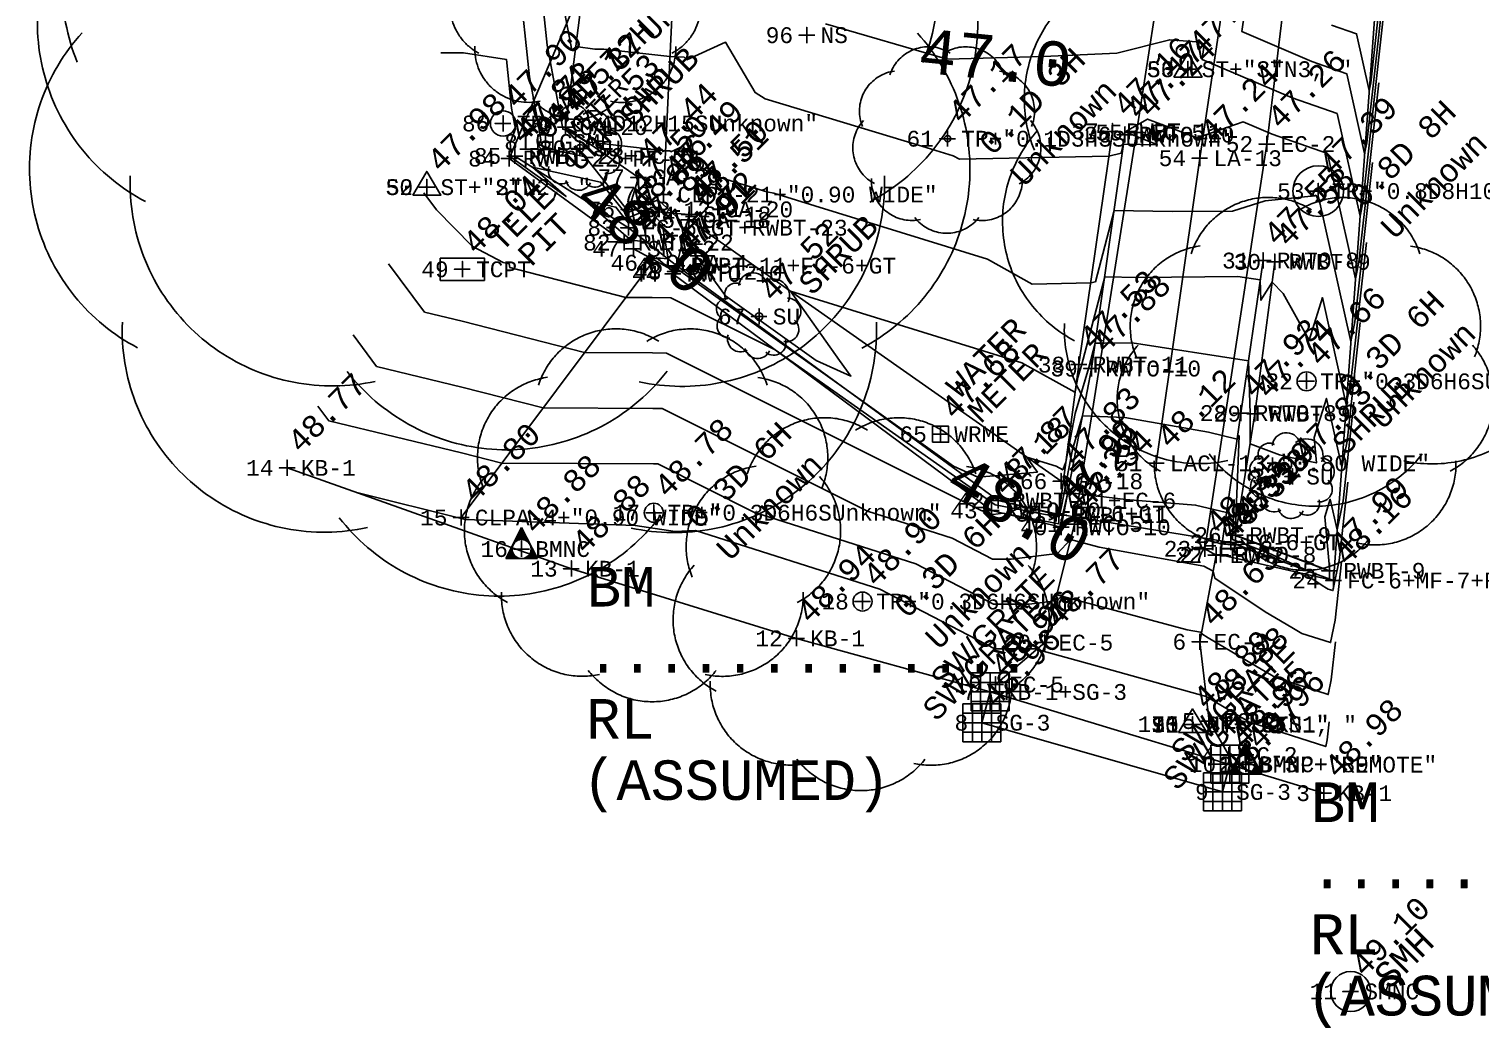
# Model space of a CAD drawing. Extents: x 477 to 783, y 495 to 674.
# Drawn here: x 481.62 to 504.56, y 495.21 to 510.99 of the extents above; entities that cross this region are included whole.
import ezdxf
from ezdxf.enums import TextEntityAlignment as Align

# ---------------------------------------------------------------- set-up
doc = ezdxf.new("R2010")
doc.units = 0
for name, color, linetype in [('1', 7, 'CONTINUOUS'), ('11', 7, 'CONTINUOUS'), ('18', 7, 'CONTINUOUS'), ('2', 7, 'CONTINUOUS'), ('3', 7, 'CONTINUOUS'), ('36', 7, 'CONTINUOUS'), ('37', 7, 'CONTINUOUS'), ('38', 7, 'CONTINUOUS'), ('4', 7, 'CONTINUOUS'), ('40', 7, 'CONTINUOUS'), ('41', 7, 'CONTINUOUS'), ('42', 7, 'CONTINUOUS'), ('46', 7, 'CONTINUOUS'), ('47', 7, 'CONTINUOUS'), ('5', 7, 'CONTINUOUS'), ('51', 7, 'CONTINUOUS'), ('52', 7, 'CONTINUOUS'), ('53', 7, 'CONTINUOUS'), ('54', 7, 'CONTINUOUS'), ('57', 7, 'CONTINUOUS'), ('6', 7, 'CONTINUOUS'), ('60', 7, 'CONTINUOUS'), ('61', 7, 'CONTINUOUS')]:
    doc.layers.add(name, color=color, linetype=linetype)
doc.styles.add('MONOTXT', font='MONOTXT', dxfattribs={"height": 0.2})
doc.styles.add('txt', font='TXT', dxfattribs={"height": 0.2})

# ---------------------------------------------------------------- blocks, each defined once
blk = doc.blocks.new('STN')
at = {"layer": '4', "color": 7, "linetype": 'CONTINUOUS'}
blk.add_lwpolyline([(-0.223, -0.125), (0.223, -0.125), (0, 0.249)], close=True, dxfattribs=at)
blk.add_point((0, 0.019), dxfattribs=at)
blk = doc.blocks.new('*O23')
at = {"layer": '51', "color": 30, "linetype": 'CONTINUOUS'}
for p, q in [((-0.25, -0.244), (0, 0.245)), ((0.25, -0.244), (0, 0.245)), ((-0.169, -0.192), (-0.168, -0.192)), ((-0.25, -0.244), (0.25, -0.244))]:
    blk.add_line(p, q, dxfattribs=at)
for points in [[(0.001, 0.226), (0.103, 0.025), (0.055, 0.052), (-0.001, 0.063), (-0.045, 0.054), (-0.079, 0.042), (-0.109, 0.021), (-0.002, 0.226)], [(-0.001, 0.205), (0.085, 0.049), (0.05, 0.061), (0.013, 0.066), (-0.028, 0.059), (-0.05, 0.056), (-0.088, 0.046), (-0.075, 0.078), (-0.002, 0.204)], [(-0.002, 0.188), (0.068, 0.064), (0.041, 0.069), (0.002, 0.07), (-0.054, 0.062), (-0.075, 0.058), (-0.004, 0.187)], [(-0.002, 0.167), (0.05, 0.076), (-0.005, 0.078), (-0.056, 0.067), (-0.006, 0.168)], [(-0.004, 0.152), (0.037, 0.085), (-0.003, 0.085), (-0.041, 0.077), (-0.005, 0.149)], [(-0.001, 0.131), (0.017, 0.095), (-0.021, 0.091), (-0.003, 0.133)], [(-0.003, 0.116), (0.004, 0.107), (-0.005, 0.105), (-0.004, 0.114)], [(-0.069, -0.237), (-0.235, -0.236), (-0.157, -0.074), (-0.159, -0.12), (-0.145, -0.16), (-0.116, -0.203), (-0.068, -0.234)], [(-0.094, -0.23), (-0.219, -0.225), (-0.167, -0.107), (-0.162, -0.132), (-0.145, -0.169), (-0.129, -0.197), (-0.097, -0.228)], [(-0.119, -0.219), (-0.204, -0.215), (-0.171, -0.135), (-0.156, -0.168), (-0.121, -0.215)], [(-0.169, -0.156), (-0.189, -0.205), (-0.141, -0.213), (-0.168, -0.158)], [(-0.169, -0.178), (-0.175, -0.195), (-0.158, -0.202), (-0.168, -0.179)], [(0.155, -0.079), (0.235, -0.235), (0.062, -0.238), (0.107, -0.21), (0.146, -0.153), (0.158, -0.09)], [(0.217, -0.225), (0.092, -0.229), (0.12, -0.206), (0.153, -0.157), (0.158, -0.111), (0.218, -0.222)], [(0.201, -0.217), (0.116, -0.222), (0.135, -0.202), (0.149, -0.17), (0.164, -0.139), (0.206, -0.219)], [(0.166, -0.161), (0.189, -0.209), (0.141, -0.209), (0.163, -0.162)], [(0.165, -0.179), (0.175, -0.2), (0.153, -0.2), (0.162, -0.183)], [(0.166, -0.192), (0.168, -0.195), (0.163, -0.194), (0.164, -0.192)]]:
    blk.add_lwpolyline(points, dxfattribs=at)
blk.add_circle((0.001, -0.094), 0.15, dxfattribs=at)
blk = doc.blocks.new('*O24')
at = {"layer": '51', "color": 30, "linetype": 'CONTINUOUS', "style": 'MONOTXT'}
for s, p in [('BM ', (-2.447, 0.732)), ('RL ', (-2.46, -1.355))]:
    blk.add_text(s, height=0.625, dxfattribs=at).set_placement(p)
for tag in ['TAG00', 'TAG10', 'TAG20']:
    blk.add_attdef(tag, (0, 0), '', height=0.625, dxfattribs=at)
blk = doc.blocks.new('BMHT')
at = {"layer": '51', "color": 30, "linetype": 'CONTINUOUS'}
blk.add_blockref('*O23', (-0.001, 0.094), dxfattribs=at)
ref = blk.add_blockref('*O24', (3.479, -1.64), dxfattribs=at)
ref.add_attrib('TAG20', '.............', (1.019, -1.954), dxfattribs={"color": 30, "linetype": 'CONTINUOUS', "height": 0.625, "style": 'MONOTXT'})
at = {"layer": '51', "color": 30, "linetype": 'CONTINUOUS', "style": 'MONOTXT'}
blk.add_text('(ASSUMED)', height=0.625, dxfattribs=at).set_placement((0.958, -3.964))
blk = doc.blocks.new('SWGRAT')
at = {"layer": '41', "color": 7, "linetype": 'CONTINUOUS'}
for p, q in [((-0.3, 0.3), (-0.3, -0.3)), ((-0.3, 0.3), (0.3, 0.3)), ((-0.15, 0.3), (-0.15, -0.3)), ((0, 0.3), (0, -0.3)), ((0.15, -0.3), (0.15, 0.3)), ((0.3, 0.3), (0.3, -0.3)), ((0.3, 0.15), (-0.3, 0.15)), ((0.3, 0), (-0.3, 0)), ((0.3, -0.15), (-0.3, -0.15)), ((-0.3, -0.3), (0.3, -0.3))]:
    blk.add_line(p, q, dxfattribs=at)
at = {"layer": '41', "color": 7, "linetype": 'CONTINUOUS', "style": 'txt'}
blk.add_text('SW/GRATE', height=0.35, rotation=45, dxfattribs=at).set_placement((-0.722, 0.007))
blk = doc.blocks.new('SMH')
at = {"layer": '54', "color": 62, "linetype": 'CONTINUOUS'}
blk.add_circle((0.000259, -0.000185), 0.3168, dxfattribs=at)
at = {"layer": '54', "color": 62, "linetype": 'CONTINUOUS', "style": 'MONOTXT'}
blk.add_text('SMH', height=0.4, rotation=45, dxfattribs=at).set_placement((0.615, 0.016))
blk = doc.blocks.new('TREE')
at = {"layer": '11', "color": 7, "linetype": 'CONTINUOUS'}
for points in [[(-0.30376, 0.336038, -0.050663), (-0.286511, 0.375565, -0.050652), (-0.261664, 0.41082, -0.050649), (-0.230236, 0.440361, -0.050655), (-0.193512, 0.462979, -0.050667), (-0.152996, 0.477748, -0.050685), (-0.110344, 0.484064, -0.050705), (-0.067302, 0.481669, -0.050724), (-0.025632, 0.470661, -0.05074), (0.012963, 0.45149, -0.05074)], [(-0.018469, 0.451129, -0.050659), (0.020141, 0.470347, -0.050675), (0.06182, 0.481405, -0.050694), (0.104864, 0.483852, -0.050714), (0.14751, 0.477587, -0.050732), (0.188015, 0.462867, -0.050744), (0.224721, 0.440294, -0.05075), (0.256126, 0.410791, -0.050747), (0.280945, 0.375566, -0.050736), (0.298163, 0.33606, -0.050736)], [(-0.448509, 0.064566, -0.050727), (-0.460692, 0.105907, -0.050708), (-0.464304, 0.148863, -0.050688), (-0.459197, 0.191675, -0.050669), (-0.44558, 0.232592, -0.050656), (-0.42401, 0.26994, -0.05065), (-0.395369, 0.302191, -0.050651), (-0.36083, 0.328024, -0.050661), (-0.321806, 0.346384, -0.050677), (-0.279893, 0.356519, -0.050677)], [(0.273873, 0.355987, -0.050722), (0.315777, 0.345903, -0.050738), (0.354787, 0.32759, -0.050748), (0.389305, 0.301798, -0.05075), (0.41792, 0.269582, -0.050743), (0.439461, 0.23226, -0.05073), (0.453046, 0.19136, -0.050711), (0.458119, 0.148553, -0.050691), (0.454473, 0.105594, -0.050672), (0.442258, 0.064238, -0.050672)], [(-0.384987, -0.236263, -0.050746), (-0.420901, -0.212451, -0.05075), (-0.451282, -0.181894, -0.050746), (-0.474886, -0.145843, -0.050734), (-0.490746, -0.105772, -0.050717), (-0.498216, -0.063321, -0.050697), (-0.496988, -0.020226, -0.050677), (-0.487113, 0.021748, -0.050661), (-0.468995, 0.060885, -0.050651), (-0.443376, 0.095583, -0.050651)], [(0.436475, 0.095129, -0.050748), (0.462067, 0.060462, -0.050738), (0.480154, 0.021347, -0.050722), (0.489996, -0.020616, -0.050702), (0.49119, -0.063709, -0.050682), (0.483687, -0.106169, -0.050665), (0.467794, -0.146259, -0.050653), (0.444162, -0.182339, -0.050649), (0.413757, -0.212932, -0.050653), (0.377824, -0.236787, -0.050653)], [(-0.142916, -0.425687, -0.050688), (-0.185757, -0.430546, -0.050708), (-0.228691, -0.426687, -0.050727), (-0.269961, -0.414265, -0.050742), (-0.307879, -0.393789, -0.050749), (-0.340892, -0.366098, -0.050749), (-0.367651, -0.332325, -0.05074), (-0.387061, -0.29385, -0.050725), (-0.398327, -0.252248, -0.050706), (-0.400988, -0.209223, -0.050706)], [(0.393255, -0.209386, -0.050693), (0.39056, -0.252415, -0.050674), (0.379261, -0.29403, -0.050659), (0.359821, -0.332528, -0.050651), (0.333035, -0.366335, -0.05065), (0.299999, -0.394065, -0.050657), (0.262065, -0.414587, -0.050672), (0.220786, -0.427058, -0.05069), (0.177849, -0.43097, -0.050711), (0.135012, -0.426162, -0.050711)], [(0.164435, -0.415072, -0.050649), (0.134714, -0.446329, -0.050652), (0.099316, -0.470972, -0.050663), (0.05969, -0.487993, -0.05068), (0.017458, -0.496694, -0.050699), (-0.025653, -0.49672, -0.050719), (-0.067878, -0.48807, -0.050736), (-0.10749, -0.471097, -0.050747), (-0.142868, -0.446497, -0.05075), (-0.172565, -0.415276, -0.05075)]]:
    blk.add_lwpolyline(points, format="xyb", dxfattribs=at)
blk = doc.blocks.new('*O28')
at = {"layer": '18', "color": 3, "linetype": 'CONTINUOUS'}
blk.add_circle((0.008733, -0.014351), 0.06, dxfattribs=at)
for centre, radius, start, end in [((-0.358447, 0.33607), 0.177891, 63.138222, 208.481331), ((-0.089058, 0.455001), 0.223949, 18.5271, 174.594381), ((0.224454, 0.316643), 0.265509, 337.829442, 129.073458), ((-0.499977, 0.108022), 0.16679, 84.886172, 246.468386), ((0.455563, 0.066152), 0.212249, 297.993031, 89.448886), ((-0.462107, -0.16199), 0.192737, 128.406394, 271.990853), ((0.441369, -0.217673), 0.194678, 257.957975, 48.796522), ((-0.282029, -0.364834), 0.20853, 162.463739, 299.943144), ((0.242599, -0.433082), 0.191464, 229.476608, 15.547208), ((-0.013806, -0.466964), 0.209392, 194.933031, 334.409214)]:
    blk.add_arc(centre, radius, start, end, dxfattribs=at)
blk = doc.blocks.new('SU')
at = {"layer": '18', "color": 3, "linetype": 'CONTINUOUS'}
blk.add_blockref('*O28', (-0.009, 0.014), dxfattribs=at)
at = {"layer": '46', "color": 3, "linetype": 'CONTINUOUS', "style": 'MONOTXT'}
blk.add_text('SHRUB', height=0.35, rotation=45, dxfattribs=at).set_placement((0.714256, 0.443744), align=Align.MIDDLE_LEFT)
blk = doc.blocks.new('TP')
at = {"layer": '53', "color": 5, "linetype": 'CONTINUOUS'}
blk.add_lwpolyline([(-0.35, 0.176), (0.349, 0.176), (0.349, -0.176), (-0.35, -0.176)], close=True, dxfattribs=at)
at = {"layer": '53', "color": 5, "linetype": 'CONTINUOUS', "style": 'MONOTXT'}
for s, p in [('TELE', (0.624, 0.262)), ('PIT', (1.09, 0.03))]:
    blk.add_text(s, height=0.35, rotation=45, dxfattribs=at).set_placement(p)
blk = doc.blocks.new('WRME')
at = {"layer": '52', "color": 54, "linetype": 'CONTINUOUS'}
blk.add_lwpolyline([(-0.127, -0.127), (-0.127, 0.127), (0.126, 0.127), (0.126, -0.127)], close=True, dxfattribs=at)
at = {"layer": '52', "color": 54, "linetype": 'CONTINUOUS', "style": 'MONOTXT'}
for s, p in [('WATER', (0.183256, 0.676744)), ('METER', (0.516256, 0.285744))]:
    blk.add_text(s, height=0.35, rotation=44.999997, dxfattribs=at).set_placement(p, align=Align.MIDDLE_LEFT)
blk = doc.blocks.new('GAMET')
at = {"layer": '57', "color": 1, "linetype": 'CONTINUOUS'}
blk.add_lwpolyline([(-0.116, -0.115), (-0.116, 0.116), (0.116, 0.116), (0.116, -0.115)], close=True, dxfattribs=at)
at = {"layer": '57', "color": 1, "linetype": 'CONTINUOUS', "style": 'MONOTXT'}
for s, p in [('GAS', (0.096005, 0.366995)), ('METER', (0.373005, 0.089995))]:
    blk.add_text(s, height=0.28, rotation=45, dxfattribs=at).set_placement(p, align=Align.MIDDLE_LEFT)

msp = doc.modelspace()

# ---------------------------------------------------------------- linework, layer by layer
at = {"layer": '2', "color": 3, "linetype": 'CONTINUOUS'}
for points in [[(494.03, 510.893), (493.78, 510.893), (493.905, 510.893), (493.905, 511.018), (493.905, 510.768)], [(500.052, 510.355), (499.802, 510.355), (499.927, 510.355), (499.927, 510.48), (499.927, 510.23)], [(500.052, 510.355), (499.802, 510.355), (499.927, 510.355), (499.927, 510.48), (499.927, 510.23)], [(489.231, 509.498), (488.981, 509.498), (489.106, 509.498), (489.106, 509.623), (489.106, 509.373)], [(490.218, 509.441), (489.968, 509.441), (490.093, 509.441), (490.093, 509.566), (490.093, 509.316)], [(498.859, 509.373), (498.609, 509.373), (498.734, 509.373), (498.734, 509.498), (498.734, 509.248)], [(499.239, 509.355), (498.989, 509.355), (499.114, 509.355), (499.114, 509.48), (499.114, 509.23)], [(489.899, 509.204), (489.649, 509.204), (489.774, 509.204), (489.774, 509.329), (489.774, 509.079)], [(496.254, 509.257), (496.004, 509.257), (496.129, 509.257), (496.129, 509.382), (496.129, 509.132)], [(499.057, 509.321), (498.807, 509.321), (498.932, 509.321), (498.932, 509.446), (498.932, 509.196)], [(501.298, 509.173), (501.048, 509.173), (501.173, 509.173), (501.173, 509.298), (501.173, 509.048)], [(489.328, 508.943), (489.078, 508.943), (489.203, 508.943), (489.203, 509.068), (489.203, 508.818)], [(489.419, 508.984), (489.169, 508.984), (489.294, 508.984), (489.294, 509.109), (489.294, 508.859)], [(490.446, 509.104), (490.196, 509.104), (490.321, 509.104), (490.321, 509.229), (490.321, 508.979)], [(500.238, 508.949), (499.988, 508.949), (500.113, 508.949), (500.113, 509.074), (500.113, 508.824)], [(488.026, 508.492), (487.776, 508.492), (487.901, 508.492), (487.901, 508.617), (487.901, 508.367)], [(488.026, 508.492), (487.776, 508.492), (487.901, 508.492), (487.901, 508.617), (487.901, 508.367)], [(491.372, 508.647), (491.122, 508.647), (491.247, 508.647), (491.247, 508.772), (491.247, 508.522)], [(491.768, 508.375), (491.518, 508.375), (491.643, 508.375), (491.643, 508.5), (491.643, 508.25)], [(502.11, 508.429), (501.86, 508.429), (501.985, 508.429), (501.985, 508.554), (501.985, 508.304)], [(491.218, 508.14), (490.968, 508.14), (491.093, 508.14), (491.093, 508.265), (491.093, 508.015)], [(492.165, 507.974), (491.915, 507.974), (492.04, 507.974), (492.04, 508.099), (492.04, 507.849)], [(492.17, 508.061), (491.92, 508.061), (492.045, 508.061), (492.045, 508.186), (492.045, 507.936)], [(491.213, 507.851), (490.963, 507.851), (491.088, 507.851), (491.088, 507.976), (491.088, 507.726)], [(491.145, 507.616), (490.895, 507.616), (491.02, 507.616), (491.02, 507.741), (491.02, 507.491)], [(491.29, 507.517), (491.04, 507.517), (491.165, 507.517), (491.165, 507.642), (491.165, 507.392)], [(491.58, 507.297), (491.33, 507.297), (491.455, 507.297), (491.455, 507.422), (491.455, 507.172)], [(501.239, 507.332), (500.989, 507.332), (501.114, 507.332), (501.114, 507.457), (501.114, 507.207)], [(501.424, 507.311), (501.174, 507.311), (501.299, 507.311), (501.299, 507.436), (501.299, 507.186)], [(488.588, 507.194), (488.338, 507.194), (488.463, 507.194), (488.463, 507.319), (488.463, 507.069)], [(491.914, 507.122), (491.664, 507.122), (491.789, 507.122), (491.789, 507.247), (491.789, 506.997)], [(491.951, 507.157), (491.701, 507.157), (491.826, 507.157), (491.826, 507.282), (491.826, 507.032)], [(491.978, 507.251), (491.728, 507.251), (491.853, 507.251), (491.853, 507.376), (491.853, 507.126)], [(493.276, 506.447), (493.026, 506.447), (493.151, 506.447), (493.151, 506.572), (493.151, 506.322)], [(498.329, 505.688), (498.079, 505.688), (498.204, 505.688), (498.204, 505.813), (498.204, 505.563)], [(498.528, 505.626), (498.278, 505.626), (498.403, 505.626), (498.403, 505.751), (498.403, 505.501)], [(501.926, 505.424), (501.676, 505.424), (501.801, 505.424), (501.801, 505.549), (501.801, 505.299)], [(500.888, 504.922), (500.638, 504.922), (500.763, 504.922), (500.763, 505.047), (500.763, 504.797)], [(501.109, 504.912), (500.859, 504.912), (500.984, 504.912), (500.984, 505.037), (500.984, 504.787)], [(496.143, 504.588), (495.893, 504.588), (496.018, 504.588), (496.018, 504.713), (496.018, 504.463)], [(499.549, 504.129), (499.299, 504.129), (499.424, 504.129), (499.424, 504.254), (499.424, 504.004)], [(485.82, 504.056), (485.57, 504.056), (485.695, 504.056), (485.695, 504.181), (485.695, 503.931)], [(498.046, 503.845), (497.796, 503.845), (497.921, 503.845), (497.921, 503.97), (497.921, 503.72)], [(501.705, 503.919), (501.455, 503.919), (501.58, 503.919), (501.58, 504.044), (501.58, 503.794)], [(496.946, 503.384), (496.696, 503.384), (496.821, 503.384), (496.821, 503.509), (496.821, 503.259)], [(497.054, 503.54), (496.804, 503.54), (496.929, 503.54), (496.929, 503.665), (496.929, 503.415)], [(488.569, 503.272), (488.319, 503.272), (488.444, 503.272), (488.444, 503.397), (488.444, 503.147)], [(491.613, 503.348), (491.363, 503.348), (491.488, 503.348), (491.488, 503.473), (491.488, 503.223)], [(497.97, 503.332), (497.72, 503.332), (497.845, 503.332), (497.845, 503.457), (497.845, 503.207)], [(498.012, 503.311), (497.762, 503.311), (497.887, 503.311), (497.887, 503.436), (497.887, 503.186)], [(498.258, 503.169), (498.008, 503.169), (498.133, 503.169), (498.133, 503.294), (498.133, 503.044)], [(498.048, 503.118), (497.798, 503.118), (497.923, 503.118), (497.923, 503.243), (497.923, 502.993)], [(500.801, 502.993), (500.551, 502.993), (500.676, 502.993), (500.676, 503.118), (500.676, 502.868)], [(500.318, 502.777), (500.068, 502.777), (500.193, 502.777), (500.193, 502.902), (500.193, 502.652)], [(500.728, 502.88), (500.478, 502.88), (500.603, 502.88), (500.603, 503.005), (500.603, 502.755)], [(500.495, 502.678), (500.245, 502.678), (500.37, 502.678), (500.37, 502.803), (500.37, 502.553)], [(500.566, 502.684), (500.316, 502.684), (500.441, 502.684), (500.441, 502.809), (500.441, 502.559)], [(490.31, 502.463), (490.06, 502.463), (490.185, 502.463), (490.185, 502.588), (490.185, 502.338)], [(502.289, 502.43), (502.039, 502.43), (502.164, 502.43), (502.164, 502.555), (502.164, 502.305)], [(502.35, 502.277), (502.1, 502.277), (502.225, 502.277), (502.225, 502.402), (502.225, 502.152)], [(494.91, 501.944), (494.66, 501.944), (494.785, 501.944), (494.785, 502.069), (494.785, 501.819)], [(493.867, 501.363), (493.617, 501.363), (493.742, 501.363), (493.742, 501.488), (493.742, 501.238)], [(497.79, 501.296), (497.54, 501.296), (497.665, 501.296), (497.665, 501.421), (497.665, 501.171)], [(500.24, 501.309), (499.99, 501.309), (500.115, 501.309), (500.115, 501.434), (500.115, 501.184)], [(497.011, 500.634), (496.761, 500.634), (496.886, 500.634), (496.886, 500.759), (496.886, 500.509)], [(496.925, 500.516), (496.675, 500.516), (496.8, 500.516), (496.8, 500.641), (496.8, 500.391)], [(496.796, 500.03), (496.546, 500.03), (496.671, 500.03), (496.671, 500.155), (496.671, 499.905)], [(500.125, 500), (499.875, 500), (500, 500), (500, 500.125), (500, 499.875)], [(500.388, 500.056), (500.138, 500.056), (500.263, 500.056), (500.263, 500.181), (500.263, 499.931)], [(500.7, 499.518), (500.45, 499.518), (500.575, 499.518), (500.575, 499.643), (500.575, 499.393)], [(500.715, 499.374), (500.465, 499.374), (500.59, 499.374), (500.59, 499.499), (500.59, 499.249)], [(500.596, 498.936), (500.346, 498.936), (500.471, 498.936), (500.471, 499.061), (500.471, 498.811)], [(502.196, 498.917), (501.946, 498.917), (502.071, 498.917), (502.071, 499.042), (502.071, 498.792)]]:
    msp.add_lwpolyline(points, dxfattribs=at)
at = {"layer": '3', "color": 7, "linetype": 'CONTINUOUS'}
for points in [[(489.524, 502.774), (489.274, 502.774), (489.399, 502.774), (489.399, 502.899), (489.399, 502.649)], [(500.964, 499.372), (500.714, 499.372), (500.839, 499.372), (500.839, 499.497), (500.839, 499.247)], [(502.622, 495.783), (502.372, 495.783), (502.497, 495.783), (502.497, 495.908), (502.497, 495.658)]]:
    msp.add_lwpolyline(points, dxfattribs=at)
at = {"layer": '37', "color": 6, "linetype": 'CONTINUOUS'}
for p, q in [((491.643, 508.375), (491.856, 513.037)), ((488.444, 503.272), (491.455, 507.297))]:
    msp.add_line(p, q, dxfattribs=at)
for points in [[(496.886, 500.634), (497.665, 501.296), (498.133, 503.169), (499.114, 509.355), (499.664, 512.9), (500.304, 517.938), (499.73, 517.995)], [(500.575, 499.518), (500.263, 500.056), (500.115, 501.309), (500.37, 502.678), (500.193, 502.777), (501.173, 509.173), (501.632, 512.97), (502.48, 517.745), (503.228, 517.495)]]:
    msp.add_lwpolyline(points, dxfattribs=at)
at = {"layer": '38', "color": 7, "linetype": 'CONTINUOUS'}
msp.add_lwpolyline([(496.8, 500.516), (496.671, 500.03), (500.471, 498.936), (500.59, 499.374)], dxfattribs=at)
at = {"layer": '40', "color": 4, "linetype": 'CONTINUOUS'}
msp.add_lwpolyline([(491.165, 507.517), (491.826, 507.157), (492.045, 508.061), (491.093, 508.14)], dxfattribs=at)
at = {"layer": '42', "color": 3, "linetype": 'CONTINUOUS'}
for p, q in [((489.203, 508.943), (505.973, 548.475)), ((502.225, 502.277), (502.97, 512.477))]:
    msp.add_line(p, q, dxfattribs=at)
at = {"layer": '42', "color": 7, "linetype": 'CONTINUOUS'}
for p, q in [((491.02, 507.616), (489.203, 508.943)), ((491.088, 507.851), (489.294, 508.984))]:
    msp.add_line(p, q, dxfattribs=at)
for points in [[(498.932, 509.321), (498.403, 505.626), (497.923, 503.118), (496.821, 503.384), (491.789, 507.122)], [(498.734, 509.373), (498.204, 505.688), (497.887, 503.311), (496.929, 503.54), (491.853, 507.251)], [(502.225, 502.277), (500.441, 502.684), (500.763, 504.922), (501.114, 507.332)], [(502.164, 502.43), (500.676, 502.993), (500.984, 504.912), (501.299, 507.311)]]:
    msp.add_lwpolyline(points, dxfattribs=at)
at = {"layer": '42', "color": 3, "linetype": 'CONTINUOUS'}
msp.add_lwpolyline([(502.225, 502.277), (500.603, 502.88), (497.845, 503.332), (496.929, 503.54), (491.853, 507.251), (491.088, 507.851), (489.294, 508.984)], dxfattribs=at)
at = {"layer": '46', "color": 3, "linetype": 'CONTINUOUS'}
msp.add_line((497.921, 503.845), (492.04, 507.974), dxfattribs=at)
msp.add_lwpolyline([(491.093, 508.14), (491.247, 508.647), (490.093, 509.441), (490.654, 513.866), (490.334, 514.696), (490.531, 517.605), (490.134, 517.802)], dxfattribs=at)
at = {"layer": '46', "color": 7, "linetype": 'CONTINUOUS'}
msp.add_lwpolyline([(499.424, 504.129), (500.113, 508.949), (500.698, 512.863), (501.33, 517.854)], dxfattribs=at)
at = {"layer": '46', "color": 204, "linetype": 'CONTINUOUS'}
for centre, radius in [((489.106, 509.498), 0.2), ((496.129, 509.257), 0.05), ((501.985, 508.429), 0.4), ((501.801, 505.424), 0.15), ((491.488, 503.348), 0.15), ((494.785, 501.944), 0.15)]:
    msp.add_circle(centre, radius, dxfattribs=at)
at = {"layer": '47', "color": 6, "linetype": 'CONTINUOUS'}
msp.add_lwpolyline([(502.071, 498.917), (496.8, 500.516), (493.742, 501.363), (490.185, 502.463), (485.695, 504.056)], dxfattribs=at)
at = {"layer": '60', "color": 5, "linetype": 'CONTINUOUS'}
for points in [[(502.196, 511.053), (502.59, 510.915), (502.79, 510.017), (502.815, 510.138), (503.233, 513.926)], [(500.908, 511.86), (500.78, 510.95), (501.883, 510.479), (502.436, 510.284), (502.718, 509.026), (502.752, 509.194), (503.136, 512.664)], [(489.359, 511.777), (489.522, 510.237), (489.666, 509.466), (489.704, 509.235), (489.675, 509.158), (489.975, 509.064), (490.404, 508.969), (491.092, 508.098), (491.554, 508.291), (491.914, 507.958), (491.962, 507.674), (492.623, 506.774), (494.052, 505.754), (494.602, 505.506), (494.42, 505.755), (493.646, 506.847), (497.301, 505.717), (498.137, 505.252), (498.15, 505.284), (498.189, 505.486), (498.245, 505.675), (498.611, 507.076), (499.144, 507.066), (500.714, 507.08), (501.069, 507.025), (501.08, 506.704), (501.257, 506.992), (501.432, 506.809), (501.841, 506.072), (502.051, 506.748), (502.428, 505.059), (502.502, 505.421), (502.745, 507.617)], [(489.701, 511.693), (489.802, 510.735), (490.044, 509.444), (490.05, 509.409), (490.131, 509.386), (490.528, 509.142), (490.432, 509.208), (491.675, 509.066), (491.746, 509.064), (491.759, 509.051), (491.953, 509.139), (492.102, 508.886), (492.445, 508.67), (493.271, 508.42), (493.383, 508.396), (496.76, 507.352), (497.465, 506.96), (498.39, 506.98), (498.466, 506.997), (498.76, 508.122), (499.679, 508.107), (500.629, 508.115), (501.144, 508.274), (501.926, 508.355), (501.945, 508.364), (501.977, 508.306), (501.988, 508.341), (502.501, 506.051), (502.565, 506.364), (502.842, 508.879)], [(490.082, 511.233), (490.191, 510.654), (490.254, 510.714), (490.556, 510.672), (490.697, 510.673), (491.743, 510.554), (491.967, 510.546), (492.01, 510.504), (492.619, 510.784), (493.09, 509.986), (493.245, 509.888), (495.724, 509.138), (495.74, 509.135), (496.218, 508.987), (496.318, 508.932), (498.678, 508.982), (498.873, 509.027), (498.91, 509.169), (499.443, 509.16), (499.014, 509.336), (498.934, 509.364), (499.288, 509.568), (500.071, 509.269), (500.801, 509.526), (501.259, 509.331), (502.13, 509.024), (502.573, 507.042), (502.627, 507.308), (502.94, 510.141)], [(488.125, 510.614), (488.479, 510.615), (489.161, 510.508), (489.242, 509.739), (489.289, 509.487), (489.301, 509.412), (489.218, 509.192), (489.237, 508.958), (490.102, 508.344), (489.569, 508.81), (490.646, 508.573), (491.091, 508.01), (491.389, 508.135), (491.621, 507.92), (491.717, 507.358), (491.528, 507.377), (491.649, 507.275), (491.827, 507.198), (491.841, 507.211), (494.638, 505.215), (496.223, 504.083), (496.607, 503.91), (497.548, 503.991), (497.478, 504.087), (497.38, 504.225), (497.842, 504.082), (497.948, 504.023), (497.998, 504.147), (498.146, 504.915), (498.359, 505.64), (498.461, 506.029), (498.609, 506.026), (499.045, 506.03), (500.883, 505.747), (500.911, 504.915), (500.908, 504.436), (501.375, 504.26), (501.622, 504.203), (501.957, 504.136), (501.921, 504.536), (502.113, 505.154), (502.356, 504.067), (502.44, 504.478), (502.647, 506.355)], [(487.298, 507.279), (487.866, 506.517), (488.459, 506.373), (490.394, 505.878), (491.467, 505.873), (491.689, 505.87), (496.659, 503.383), (496.77, 503.348), (496.823, 503.32), (496.847, 503.32), (497.005, 503.34), (497.914, 503.169), (497.939, 503.281), (498.028, 503.665), (498.947, 503.556), (500.047, 503.469), (500.537, 503.351), (500.656, 503.552), (500.631, 502.924), (501.205, 502.707), (501.857, 502.414), (501.773, 502.38), (502.049, 502.196), (502.118, 502.156), (502.144, 502.141), (502.218, 502.117), (502.315, 502.591), (502.452, 503.832)], [(486.739, 506.156), (487.109, 505.659), (488.454, 505.334), (489.74, 505.005), (491.474, 504.996), (491.619, 504.994), (494.864, 503.371), (496.199, 502.944), (496.839, 502.612), (497.133, 502.613), (497.864, 502.702), (498.072, 502.924), (498.522, 502.804), (500.178, 502.501), (500.323, 502.425), (500.353, 502.312), (501.147, 501.783), (501.569, 501.535), (501.726, 501.442), (502.18, 501.295), (502.252, 501.648), (502.354, 502.57)], [(486.181, 505.033), (486.353, 504.802), (488.449, 504.295), (489.087, 504.132), (491.482, 504.119), (491.549, 504.119), (493.068, 503.359), (495.629, 502.541), (496.856, 501.905), (497.419, 501.905), (497.757, 501.946), (497.853, 502.049), (499.913, 501.498), (500.123, 501.46), (500.141, 501.45), (500.145, 501.436), (500.246, 501.369), (501.02, 500.913), (501.308, 500.744), (502.142, 500.474), (502.19, 500.705), (502.256, 501.308)], [(502.158, 500.046), (502.127, 499.761), (502.105, 499.652), (500.89, 500.045), (500.472, 500.292), (500.217, 500.442), (498.364, 500.962), (497.543, 501.186), (497.548, 501.197), (496.873, 501.197), (495.059, 502.138), (492.147, 503.067), (491.826, 503.05), (491.193, 503.148), (488.505, 503.243), (486.776, 503.673)]]:
    msp.add_lwpolyline(points, dxfattribs=at)
at = {"layer": '60', "color": 1, "linetype": 'CONTINUOUS'}
for points in [[(494.198, 511.071), (496.12, 510.515), (497.647, 510.556), (498.801, 510.609), (499.64, 510.82), (500.06, 510.786), (500.184, 510.749), (500.15, 510.511), (501.571, 509.905), (502.283, 509.654), (502.645, 508.034), (502.69, 508.251), (503.038, 511.402)], [(487.856, 508.402), (488.056, 508.134), (488.617, 507.558), (489.106, 507.3), (489.2, 507.282), (489.215, 507.22), (491.047, 506.751), (491.46, 506.749), (491.759, 506.745), (493.404, 505.923), (496.883, 503.474), (497.647, 503.327), (497.893, 503.281), (497.898, 503.305), (497.931, 503.447), (498.103, 504.345), (498.26, 504.879), (498.931, 504.852), (500.252, 504.619), (500.704, 504.51), (500.735, 504.563), (500.674, 502.99), (502.11, 502.446), (502.168, 502.419), (502.089, 503.284), (502.175, 503.56), (502.283, 503.075), (502.377, 503.534), (502.549, 505.093)], [(490.404, 508.283), (490.889, 508.176), (491.089, 507.923), (491.224, 507.979), (491.328, 507.882), (491.371, 507.629), (491.134, 507.653), (491.049, 507.718), (490.404, 508.283)]]:
    msp.add_lwpolyline(points, dxfattribs=at)

# ---------------------------------------------------------------- block references
at = {"layer": '18', "color": 3, "linetype": 'CONTINUOUS'}
for p in [(490.321, 509.104), (493.151, 506.447), (501.58, 503.919)]:
    msp.add_blockref('SU', p, dxfattribs=at)
at = {"layer": '4', "color": 7, "linetype": 'CONTINUOUS'}
for p in [(499.927, 510.355), (499.927, 510.355), (487.901, 508.492), (487.901, 508.492), (500, 500)]:
    msp.add_blockref('STN', p, dxfattribs=at)
at = {"layer": '41', "color": 7, "linetype": 'CONTINUOUS'}
for p in [(496.8, 500.516), (496.671, 500.03), (500.59, 499.374), (500.471, 498.936)]:
    msp.add_blockref('SWGRAT', p, dxfattribs=at)
at = {"layer": '46', "color": 7, "linetype": 'CONTINUOUS'}
for p, xscale, yscale in [((489.231, 511.809), 15, 15), ((489.106, 509.498), 15, 15), ((490.263, 511.554), 4, 4), ((501.985, 508.429), 10, 10), ((496.129, 509.257), 3, 3), ((501.801, 505.424), 6, 6), ((491.488, 503.348), 6, 6), ((494.785, 501.944), 6, 6)]:
    msp.add_blockref('TREE', p, dxfattribs=dict(at, xscale=xscale, yscale=yscale))
at = {"layer": '51', "color": 7, "linetype": 'CONTINUOUS'}
for p in [(489.399, 502.774), (500.834, 499.368), (500.839, 499.372)]:
    msp.add_blockref('BMHT', p, dxfattribs=at)
at = {"layer": '52', "color": 54, "linetype": 'CONTINUOUS'}
msp.add_blockref('WRME', (496.018, 504.588), dxfattribs=at)
at = {"layer": '53', "color": 5, "linetype": 'CONTINUOUS'}
msp.add_blockref('TP', (488.463, 507.194), dxfattribs=at)
at = {"layer": '54', "color": 62, "linetype": 'CONTINUOUS'}
msp.add_blockref('SMH', (502.497, 495.783), dxfattribs=at)
at = {"layer": '57', "color": 1, "linetype": 'CONTINUOUS'}
msp.add_blockref('GAMET', (489.774, 509.204), dxfattribs=at)

# ---------------------------------------------------------------- texts
at = {"layer": '1', "color": 3, "linetype": 'CONTINUOUS', "style": 'MONOTXT'}
for s, p in [(' 47.07  ', (499.927, 510.355)), (' 47.07  ', (499.927, 510.355)), (' 47.90  ', (489.106, 509.498)), (' 47.37  ', (490.093, 509.441)), (' 47.16  ', (498.734, 509.373)), (' 47.57  ', (489.774, 509.204)), (' 47.17  ', (496.129, 509.257)), (' 47.17  ', (498.932, 509.321)), (' 47.24  ', (499.114, 509.355)), (' 47.26  ', (501.173, 509.173)), (' 47.84  ', (489.203, 508.943)), (' 47.73  ', (489.294, 508.984)), (' 47.53  ', (490.321, 509.104)), (' 47.24  ', (500.113, 508.949)), (' 47.98  ', (487.901, 508.492)), (' 47.98  ', (487.901, 508.492)), (' 47.44  ', (491.247, 508.647)), (' 47.39  ', (501.985, 508.429)), (' 47.49  ', (491.643, 508.375)), (' 47.50  ', (491.093, 508.14)), (' 47.50  ', (492.045, 508.061)), (' 48.16  ', (491.088, 507.851)), (' 47.51  ', (492.04, 507.974)), (' 47.88  ', (491.02, 507.616)), (' 47.89  ', (491.165, 507.517)), (' 47.55  ', (501.114, 507.332)), (' 48.04  ', (488.463, 507.194)), (' 47.88  ', (491.455, 507.297)), (' 47.91  ', (491.789, 507.122)), (' 47.91  ', (491.826, 507.157)), (' 47.72  ', (491.853, 507.251)), (' 47.58  ', (501.299, 507.311)), (' 47.52  ', (493.151, 506.447)), (' 47.53  ', (498.204, 505.688)), (' 47.88  ', (498.403, 505.626)), (' 47.66  ', (501.801, 505.424)), (' 47.93  ', (500.763, 504.922)), (' 47.74  ', (500.984, 504.912)), (' 47.68  ', (496.018, 504.588)), (' 48.12  ', (499.424, 504.129)), (' 48.77  ', (485.695, 504.056)), (' 47.83  ', (501.58, 503.919)), (' 47.83  ', (497.921, 503.845)), (' 47.87  ', (496.929, 503.54)), (' 48.80  ', (488.444, 503.272)), (' 48.78  ', (491.488, 503.348)), (' 48.18  ', (496.821, 503.384)), (' 47.99  ', (497.845, 503.332)), (' 47.95  ', (497.887, 503.311)), (' 48.29  ', (497.923, 503.118)), (' 48.34  ', (498.133, 503.169)), (' 47.99  ', (500.676, 502.993)), (' 48.35  ', (500.193, 502.777)), (' 48.33  ', (500.603, 502.88)), (' 48.35  ', (500.37, 502.678)), (' 48.32  ', (500.441, 502.684)), (' 48.88  ', (490.185, 502.463)), (' 47.99  ', (502.164, 502.43)), (' 48.16  ', (502.225, 502.277)), (' 48.90  ', (494.785, 501.944)), (' 48.94  ', (493.742, 501.363)), (' 48.77  ', (497.665, 501.296)), (' 48.63  ', (500.115, 501.309)), (' 48.97  ', (496.8, 500.516)), (' 48.96  ', (496.886, 500.634)), (' 48.96  ', (496.671, 500.03)), (' 48.89  ', (500, 500)), (' 48.88  ', (500.263, 500.056)), (' 48.95  ', (500.575, 499.518)), (' 48.96  ', (500.59, 499.374)), (' 48.97  ', (500.471, 498.936)), (' 48.98  ', (502.071, 498.917))]:
    msp.add_text(s, height=0.35, rotation=45, dxfattribs=at).set_placement(p)
at = {"layer": '3', "color": 7, "linetype": 'CONTINUOUS', "style": 'MONOTXT'}
for s, p in [(' 48.88  ', (489.399, 502.774)), (' 48.96  ', (500.839, 499.372)), (' 49.10  ', (502.497, 495.783))]:
    msp.add_text(s, height=0.35, rotation=45, dxfattribs=at).set_placement(p)
at = {"layer": '36', "color": 3, "linetype": 'CONTINUOUS', "style": 'MONOTXT'}
for s, p in [(' Unknown', (491.252, 510.564)), (' 0.4D 12H ', (489.6, 509.003)), (' 0.1D 3H ', (496.623, 508.762)), (' Unknown', (490.095, 508.508)), (' Unknown', (497.118, 508.267)), (' 0.8D 8H ', (502.479, 507.934)), (' Unknown', (502.974, 507.439)), (' 0.3D 6H ', (502.295, 504.929)), (' Unknown', (502.79, 504.434)), (' 0.3D 6H ', (491.982, 502.853)), (' Unknown', (492.477, 502.358)), (' 0.3D 6H ', (495.279, 501.449)), (' Unknown', (495.774, 500.954))]:
    msp.add_text(s, height=0.35, rotation=45, dxfattribs=at).set_placement(p)
at = {"layer": '5', "color": 1, "linetype": 'CONTINUOUS', "style": 'MONOTXT'}
for s, p in [(' NS', (493.905, 510.893)), (' ST+"STN3, "', (499.927, 510.355)), (' ST+"3"', (499.927, 510.355)), (' TR+"0.4D12H15SUnknown"', (489.106, 509.498)), (' GA-20', (490.093, 509.441)), (' RWBT-11', (498.734, 509.373)), (' EC-5', (499.114, 509.355)), (' GSME', (489.774, 509.204)), (' TR+"0.1D3H3SUnknown"', (496.129, 509.257)), (' RWTO-10', (498.932, 509.321)), (' EC-2', (501.173, 509.173)), (' RWTO-22+PF-24', (489.203, 508.943)), (' RWBT-23+FC-6', (489.294, 508.984)), (' SU', (490.321, 509.104)), (' LA-13', (500.113, 508.949)), (' ST+"STN2, "', (487.901, 508.492)), (' ST+"2"', (487.901, 508.492)), (' GA-20', (491.247, 508.647)), (' TR+"0.8D8H10SUnknown"', (501.985, 508.429)), (' CLPA-21+"0.90 WIDE"', (491.643, 508.375)), (' SR-12+GA-20', (491.093, 508.14)), (' SR-12', (492.045, 508.061)), (' GA-18', (492.04, 507.974)), (' FC-6+GT+RWBT-23', (491.088, 507.851)), (' RWTO-22', (491.02, 507.616)), (' SR-12', (491.165, 507.517)), (' CLPA-4', (491.455, 507.297)), (' RWTO-8', (501.114, 507.332)), (' RWBT-9', (501.299, 507.311)), (' TCPT', (488.463, 507.194)), (' RWTO-10', (491.789, 507.122)), (' SR-12', (491.826, 507.157)), (' RWBT-11+FC-6+GT', (491.853, 507.251)), (' SU', (493.151, 506.447)), (' RWBT-11', (498.204, 505.688)), (' RWTO-10', (498.403, 505.626)), (' TR+"0.3D6H6SUnknown"', (501.801, 505.424)), (' RWTO-8', (500.763, 504.922)), (' RWBT-9', (500.984, 504.912)), (' WRME', (496.018, 504.588)), (' LACL-13+"0.80 WIDE"', (499.424, 504.129)), (' KB-1', (485.695, 504.056)), (' GA-18', (497.921, 503.845)), (' SU', (501.58, 503.919)), (' RWTO-10', (496.821, 503.384)), (' RWBT-11+FC-6', (496.929, 503.54)), (' CLPA-4+"0.90 WIDE"', (488.444, 503.272)), (' TR+"0.3D6H6SUnknown"', (491.488, 503.348)), (' FC-6+GT', (497.845, 503.332)), (' RWBT-11', (497.887, 503.311)), (' EC-5', (498.133, 503.169)), (' RWTO-10', (497.923, 503.118)), (' RWBT-9', (500.676, 502.993)), (' BMNC', (489.399, 502.774)), (' EC-2', (500.193, 502.777)), (' FC-6+GT', (500.603, 502.88)), (' EC-2', (500.37, 502.678)), (' RWTO-8', (500.441, 502.684)), (' KB-1', (490.185, 502.463)), (' RWBT-9', (502.164, 502.43)), (' FC-6+MF-7+RWTO-8', (502.225, 502.277)), (' TR+"0.3D6H6SUnknown"', (494.785, 501.944)), (' KB-1', (493.742, 501.363)), (' EC-5', (497.665, 501.296)), (' EC-2', (500.115, 501.309)), (' EC-5', (496.886, 500.634)), (' KB-1+SG-3', (496.8, 500.516)), (' SG-3', (496.671, 500.03)), (' ST+"STN1, "', (500, 500)), (' NP+"CKS1"', (499.996, 500.006)), (' NP+"CKS1"', (499.997, 500.004)), (' NP+"CKS1"', (500, 500.004)), (' EC-2', (500.263, 500.056)), (' EC-2', (500.575, 499.518)), (' SG-3', (500.59, 499.374)), (' BMNP+"REMOTE"', (500.834, 499.368)), (' BMNC+"89"', (500.839, 499.372)), (' SG-3', (500.471, 498.936)), (' KB-1', (502.071, 498.917)), (' SMNC', (502.497, 495.783))]:
    msp.add_text(s, height=0.25, dxfattribs=at).set_placement(p, align=Align.MIDDLE_LEFT)
at = {"layer": '6', "color": 2, "linetype": 'CONTINUOUS', "style": 'MONOTXT'}
for s, p in [('96 ', (493.905, 510.893)), ('S3 ', (499.927, 510.355)), ('56 ', (499.927, 510.355)), ('86 ', (489.106, 509.498)), ('79 ', (490.093, 509.441)), ('37 ', (498.734, 509.373)), ('55 ', (499.114, 509.355)), ('81 ', (489.774, 509.204)), ('61 ', (496.129, 509.257)), ('36 ', (498.932, 509.321)), ('52 ', (501.173, 509.173)), ('84 ', (489.203, 508.943)), ('85 ', (489.294, 508.984)), ('80 ', (490.321, 509.104)), ('54 ', (500.113, 508.949)), ('S2 ', (487.901, 508.492)), ('50 ', (487.901, 508.492)), ('77 ', (491.247, 508.647)), ('53 ', (501.985, 508.429)), ('78 ', (491.643, 508.375)), ('76 ', (491.093, 508.14)), ('75 ', (492.04, 507.974)), ('74 ', (492.045, 508.061)), ('83 ', (491.088, 507.851)), ('82 ', (491.02, 507.616)), ('47 ', (491.165, 507.517)), ('46 ', (491.455, 507.297)), ('31 ', (501.114, 507.332)), ('30 ', (501.299, 507.311)), ('49 ', (488.463, 507.194)), ('44 ', (491.789, 507.122)), ('48 ', (491.826, 507.157)), ('45 ', (491.853, 507.251)), ('67 ', (493.151, 506.447)), ('38 ', (498.204, 505.688)), ('39 ', (498.403, 505.626)), ('32 ', (501.801, 505.424)), ('28 ', (500.763, 504.922)), ('29 ', (500.984, 504.912)), ('65 ', (496.018, 504.588)), ('51 ', (499.424, 504.129)), ('14 ', (485.695, 504.056)), ('66 ', (497.921, 503.845)), ('33 ', (501.58, 503.919)), ('43 ', (496.821, 503.384)), ('42 ', (496.929, 503.54)), ('15 ', (488.444, 503.272)), ('17 ', (491.488, 503.348)), ('35 ', (497.845, 503.332)), ('41 ', (497.887, 503.311)), ('21 ', (498.133, 503.169)), ('40 ', (497.923, 503.118)), ('26 ', (500.676, 502.993)), ('16 ', (489.399, 502.774)), ('23 ', (500.193, 502.777)), ('34 ', (500.603, 502.88)), ('13 ', (490.185, 502.463)), ('22 ', (500.37, 502.678)), ('27 ', (500.441, 502.684)), ('25 ', (502.164, 502.43)), ('24 ', (502.225, 502.277)), ('18 ', (494.785, 501.944)), ('12 ', (493.742, 501.363)), ('20 ', (497.665, 501.296)), ('6 ', (500.115, 501.309)), ('19 ', (496.886, 500.634)), ('7 ', (496.8, 500.516)), ('8 ', (496.671, 500.03)), ('110 ', (499.996, 500.006)), ('S1 ', (500, 500)), ('73 ', (499.997, 500.004)), ('95 ', (500, 500.004)), ('5 ', (500.263, 500.056)), ('4 ', (500.575, 499.518)), ('10 ', (500.59, 499.374)), ('1 ', (500.834, 499.368)), ('2 ', (500.839, 499.372)), ('9 ', (500.471, 498.936)), ('3 ', (502.071, 498.917)), ('11 ', (502.497, 495.783))]:
    msp.add_text(s, height=0.25, dxfattribs=at).set_placement(p, align=Align.MIDDLE_RIGHT)
at = {"layer": '61', "color": 7, "linetype": 'CONTINUOUS', "style": 'MONOTXT'}
for s, rotation, p in [('47.0', 354.2698, (496.883, 510.536)), ('48.0', 321.8014, (491.35, 507.756)), ('48.0', 329.5265, (497.265, 503.401))]:
    msp.add_text(s, height=0.7, rotation=rotation, dxfattribs=at).set_placement(p, align=Align.MIDDLE)

doc.saveas('drawing.dxf')
